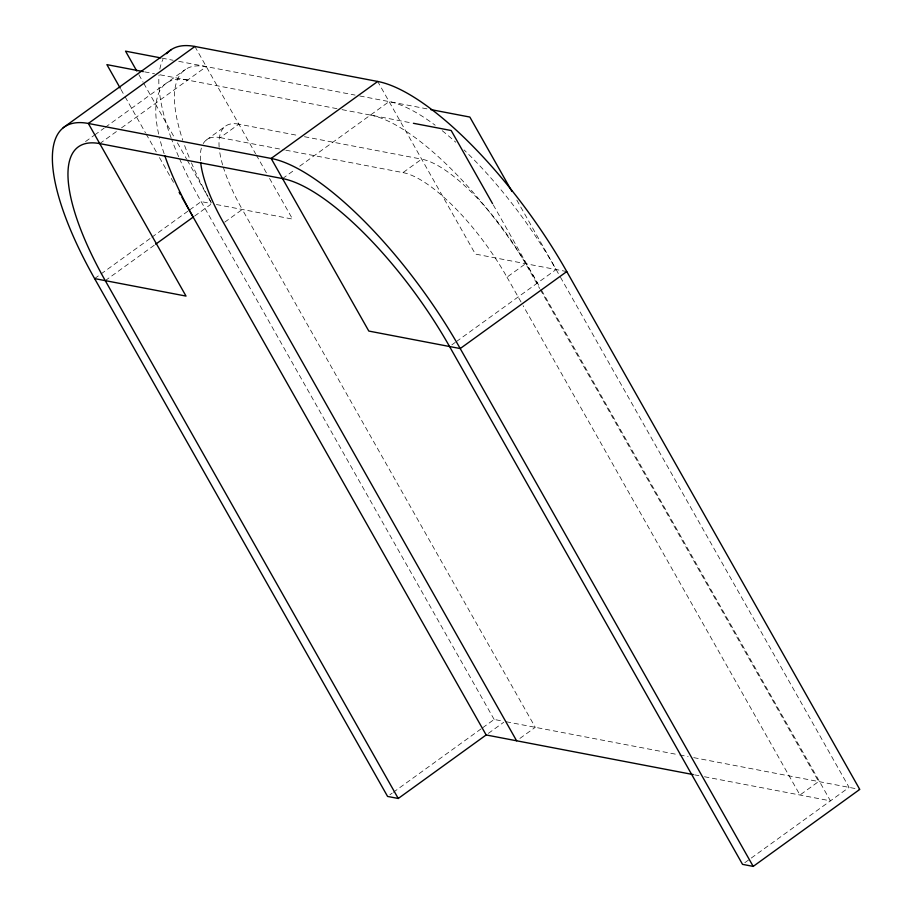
<?xml version="1.0" encoding="UTF-8"?>
<svg xmlns="http://www.w3.org/2000/svg" width="912" height="912" viewBox="0 0 912 912"><rect width="100%" height="100%" fill="white"/><g stroke="black" fill="none" stroke-linecap="round" stroke-linejoin="round"><path stroke-width="0.68" stroke-dasharray="4.56 3.42" d="M85.511 141.588L93.913 135.535M94.677 134.965L104.219 128.079M105.37 127.258L185.569 69.312M99.739 143.606L116.93 131.191M121.513 127.874L206.294 66.622A184.099 59.633 54.2 0 0 182.776 140.197M206.351 139.981L225.937 125.833M203.228 143.606A114.627 37.13 54.2 0 1 220.202 137.632L238.841 124.157L298.851 135.637M94.609 278.593L150.742 238.032M151.894 237.2L188.556 210.706M189.696 209.885L201.153 201.609L210.854 203.456M105.268 280.634L154.538 245.032M194.632 216.064L210.729 204.436M282.549 178.581L295.146 169.484M299.729 166.166L389.105 101.597A184.099 59.633 54.2 0 1 435.161 125.229M224.74 222.152L242.284 209.475A114.627 37.13 54.2 0 1 223.383 167.42M285.787 150.184L403.001 172.607L421.652 159.144A114.627 37.13 54.2 0 1 525.643 263.693L539.653 288.477M403.001 172.607A114.627 37.13 54.2 0 1 506.992 277.168L525.643 263.693M451.85 344.861L455.282 342.376M456.433 341.544L556.103 269.53A184.099 59.633 54.2 0 0 464.048 149.921M389.88 794.774L392.171 793.121M393.311 792.3L481.536 728.551M482.687 727.73L494.144 719.454L503.47 721.232M488.353 733.373L503.709 722.281M519.92 738.412L535.276 727.32L242.284 209.475M744.83 862.706L849.095 787.375L559.569 275.652M161.937 58.129L173.132 60.272M178.741 61.343L355.076 95.087M359.795 95.988L427.853 109.018M144.689 71.877L154.493 73.747M160.09 74.818L336.961 108.665M342.034 109.634L412.007 123.029M304.437 136.709L421.652 159.144M220.202 137.632L284.396 149.91M216.395 204.516L292.558 219.097L269.542 178.41M566.774 271.571L475.369 254.083L377.705 81.464M506.206 721.757L678.346 754.703M679.748 754.965L688.138 756.572M693.736 757.644L859.754 789.416M694.693 774.869L698.888 775.667M704.486 776.739L830.444 800.85L540.919 289.127M516.808 200.07L558.908 274.489M493.255 204.869L540.269 287.953M540.36 289.72L818.623 781.538L799.972 795.013L523.112 305.668M506.992 277.168L522.416 304.426M194.894 46.478L255.588 153.752M256.283 154.983L266.749 173.474M138.875 74.704L143.081 82.148M143.777 83.38L174.625 137.906M177.43 142.853L186.538 158.962M187.245 160.204L208.278 197.38M208.973 198.611L211.082 202.327M494.144 719.454L201.153 201.609A208.415 67.511 54.2 0 1 179.744 159.224M120.931 89.422L124.431 95.612M125.138 96.854L145.464 132.787M146.159 134.03L156.682 152.612M159.486 157.571L173.508 182.354M222.631 164.924A114.627 37.13 54.2 0 1 219.325 149.101M219.142 147.094A114.627 37.13 54.2 0 1 238.841 124.157M200.492 160.569A114.627 37.13 54.2 0 1 201.62 147.254M211.151 202.453A184.099 59.633 54.2 0 1 191.44 162.838M189.115 157.286A184.099 59.633 54.2 0 1 184.201 144.358M370.454 115.072A184.099 59.633 54.2 0 1 537.464 283.005M442.217 130.701A184.099 59.633 54.2 0 1 455.772 142.238M164.126 153.661A184.099 59.633 54.2 0 1 159.52 137.826M158.642 134.087A184.099 59.633 54.2 0 1 187.644 80.096M178.627 156.67A208.415 67.511 54.2 0 1 171.627 139.285M171.182 138.077A208.415 67.511 54.2 0 1 159.053 74.944M159.828 69.164A208.415 67.511 54.2 0 1 162.94 59.405"/><path stroke-width="1.37" d="M63.156 127.748L171.433 49.522M398.248 798.479L105.268 280.634A184.099 59.633 54.2 0 1 99.739 143.606L282.549 178.581A184.099 59.633 54.2 0 1 449.559 346.514L742.539 864.359L753.198 866.4L859.754 789.416L566.774 271.571A208.415 67.511 54.2 0 0 377.705 81.464L194.894 46.478L88.35 123.462A208.415 67.511 54.2 0 0 94.609 278.593L387.589 796.438L398.248 798.479L486.472 734.73M377.705 81.464L271.149 158.449L88.35 123.462L186.014 296.081L94.609 278.593M155.678 244.211L193.492 216.885M566.774 271.571L460.218 348.555L368.813 331.067L271.149 158.449A208.415 67.511 54.2 0 1 460.218 348.555L753.198 866.4M160.546 57.866L125.548 51.163L136.766 70.988M430.658 109.554L469.84 117.055L511.906 191.395M143.298 71.603L106.909 64.638L120.224 88.179M413.41 123.291L451.189 130.519L492.548 203.627M693.291 774.596L486.153 734.958L181.91 197.22M516.625 740.795L223.645 222.95A114.627 37.13 54.2 0 1 200.686 162.564M179.117 192.261L180.508 194.735M193.173 217.113A184.099 59.633 54.2 0 1 164.821 155.735M166.634 53.728A208.415 67.511 54.2 0 1 194.894 46.478"/></g></svg>
